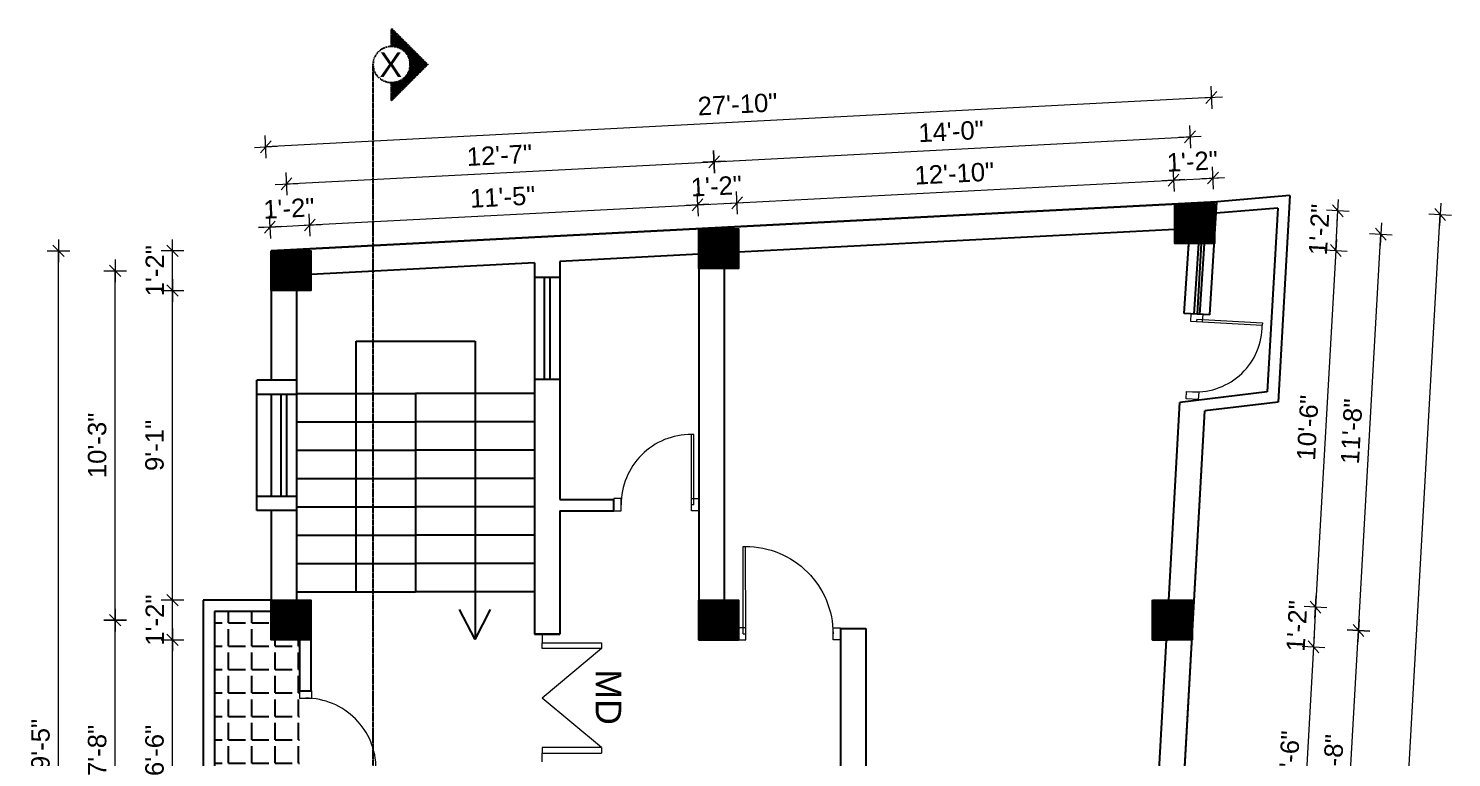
# Model space of a CAD drawing. Header units: inches. Extents: x -14619 to 1971361, y -855114 to -978.
# Drawn here: x 16632 to 17135, y -12817 to -12560 of the extents above; entities that cross this region are included whole.
import ezdxf
from ezdxf.enums import TextEntityAlignment as Align

# ---------------------------------------------------------------- set-up
doc = ezdxf.new("R2010")
doc.units = ezdxf.units.IN
doc.header["$LTSCALE"] = 0.5
doc.header["$MEASUREMENT"] = 0
doc.header["$PDMODE"] = 66
doc.linetypes.add('CENTERX2', pattern=[4, 2.5, -0.5, 0.5, -0.5])
doc.layers.add('A-Sect-Iden', color=111, linetype='CENTERX2')
for name, color, linetype, lineweight in [('DIM', 180, 'Continuous', 5), ('ELEVATION', 85, 'Continuous', 9), ('Toilet', 7, 'Continuous', 25), ('window', 6, 'Continuous', 13)]:
    doc.layers.add(name, color=color, linetype=linetype, lineweight=lineweight)
doc.styles.add('arial', font='arial.ttf')
doc.styles.add('HEADING', font='swissel.ttf')
doc.styles.get("Standard").update_dxf_attribs({"font": 'arial.ttf'})
doc.dimstyles.new('1 96', dxfattribs={"dimtxt": 6.5, "dimasz": 4, "dimexe": 0, "dimexo": 0, "dimgap": 3, "dimtad": 1, "dimdec": 0, "dimzin": 11, "dimdsep": 46, "dimlunit": 3, "dimtxsty": 'arial', "dimblk": 'oblique', "dimcen": 4, "dimse1": 1, "dimse2": 1, "dimclrd": 256, "dimclre": 256, "dimclrt": 256, "dimadec": 0, "dimazin": 0, "dimtfac": 1, "dimtdec": 0, "dimtix": 1, "dimtmove": 0, "dimatfit": 3, "dimldrblk": 'Arrow2', "dimfxl": 1, "dimtolj": 1, "dimtzin": 0, "dimlwd": -1, "dimlwe": 9, "dimarcsym": 0})

# ---------------------------------------------------------------- blocks, each defined once
blk = doc.blocks.new('door')
at = {"layer": 'window', "ltscale": 0.002}
for p, q in [((-100562.66, -53980.34), (-100562.65, -53949.5)), ((-100561.8, -53949.5), (-100562.65, -53949.5)), ((-100561.81, -53980.35), (-100561.8, -53949.5)), ((-100561.81, -53980.35), (-100562.66, -53980.35))]:
    blk.add_line(p, q, dxfattribs=at)
for points in [[(-100596.09, -53982.49), (-100593.52, -53982.49), (-100593.52, -53978.2), (-100596.09, -53978.2)], [(-100560.09, -53982.49), (-100562.66, -53982.49), (-100562.66, -53978.2), (-100560.09, -53978.2)]]:
    blk.add_lwpolyline(points, close=True, dxfattribs=at)
blk.add_arc((-100562.66, -53980.36), 30.86, 89.9793, 179.9793, dxfattribs=at)
blk = doc.blocks.new('oblique')
at = {"lineweight": 9}
for p, q in [((1, 0), (-1, 0)), ((-0.5, -0.5), (0.5, 0.5)), ((0, 1), (0, -1))]:
    blk.add_line(p, q, dxfattribs=at)
blk = doc.blocks.new('*D1248')
at = {"layer": 'Defpoints', "color": 0, "transparency": 16777216}
for p in [(16731.52, -12628.9), (16731.95, -12637.32), (16717.88, -12638.06)]:
    blk.add_point(p, dxfattribs=at)
at = {"layer": 'DIM', "transparency": 16777216}
for p, q in [((16717.45, -12629.64), (16713.45, -12629.84)), ((16717.45, -12629.64), (16731.52, -12628.9)), ((16731.52, -12628.9), (16735.51, -12628.7))]:
    blk.add_line(p, q, dxfattribs=at)
at = {"layer": 'DIM', "transparency": 16777216, "xscale": 4, "yscale": 4, "zscale": 4}
for p, rotation in [((16717.45, -12629.64), 2.975964946171272), ((16731.52, -12628.9), 182.9759649461712)]:
    blk.add_blockref('oblique', p, dxfattribs=dict(at, rotation=rotation))
at = {"layer": 'DIM', "transparency": 16777216, "insert": (16724.16, -12623.02), "char_height": 6.5, "attachment_point": 5, "rotation": 2.976, "style": 'arial'}
blk.add_mtext('\\A1;1\'-2"', dxfattribs=at)
blk = doc.blocks.new('_Oblique')
at = {"color": 0, "linetype": 'ByBlock', "lineweight": -2}
blk.add_line((-0.5, -0.5), (0.5, 0.5), dxfattribs=at)
blk = doc.blocks.new('Arrow2')
for p, q in [((-4.1, 0.75), (-3.08, 0)), ((0, 0), (-4.1, 0.75)), ((-3.08, 0), (-4.1, -0.75)), ((-4.1, -0.75), (0, 0))]:
    blk.add_line(p, q)
blk.add_solid([(-4.1, 0.75), (0, 0), (-3.08, 0), (-4.1, -0.75)])
blk = doc.blocks.new('*D1241')
at = {"layer": 'Defpoints', "color": 0, "transparency": 16777216}
for p in [(16868.45, -12621.79), (16868.88, -12630.21), (16731.95, -12637.32)]:
    blk.add_point(p, dxfattribs=at)
at = {"layer": 'DIM', "transparency": 16777216}
blk.add_line((16731.52, -12628.9), (16868.45, -12621.79), dxfattribs=at)
at = {"layer": 'DIM', "transparency": 16777216, "xscale": 4, "yscale": 4, "zscale": 4}
for p, rotation in [((16868.45, -12621.79), 2.975964946171242), ((16731.52, -12628.9), 182.9759649461712)]:
    blk.add_blockref('oblique', p, dxfattribs=dict(at, rotation=rotation))
at = {"layer": 'DIM', "transparency": 16777216, "insert": (16799.65, -12619.03), "char_height": 6.5, "attachment_point": 5, "rotation": 2.976, "style": 'arial'}
blk.add_mtext('\\A1;11\'-5"', dxfattribs=at)
blk = doc.blocks.new('*D1242')
at = {"layer": 'Defpoints', "color": 0, "transparency": 16777216}
for p in [(16882.41, -12621.06), (16868.88, -12630.21), (16882.88, -12630.21)]:
    blk.add_point(p, dxfattribs=at)
at = {"layer": 'DIM', "transparency": 16777216}
for p, q in [((16868.45, -12621.79), (16864.45, -12621.99)), ((16868.45, -12621.79), (16882.41, -12621.06)), ((16882.41, -12621.06), (16886.4, -12620.85))]:
    blk.add_line(p, q, dxfattribs=at)
at = {"layer": 'DIM', "transparency": 16777216, "xscale": 4, "yscale": 4, "zscale": 4}
for p, rotation in [((16868.45, -12621.79), 2.975964946171272), ((16882.41, -12621.06), 182.9759649461712)]:
    blk.add_blockref('oblique', p, dxfattribs=dict(at, rotation=rotation))
at = {"layer": 'DIM', "transparency": 16777216, "insert": (16875.1, -12615.17), "char_height": 6.5, "attachment_point": 5, "rotation": 2.976, "style": 'arial'}
blk.add_mtext('\\A1;1\'-2"', dxfattribs=at)
blk = doc.blocks.new('*D1243')
at = {"layer": 'Defpoints', "color": 0, "transparency": 16777216}
for p in [(17036.51, -12613.05), (17036.95, -12621.47), (16882.88, -12630.21)]:
    blk.add_point(p, dxfattribs=at)
at = {"layer": 'DIM', "transparency": 16777216}
blk.add_line((16882.41, -12621.06), (17036.51, -12613.05), dxfattribs=at)
at = {"layer": 'DIM', "transparency": 16777216, "xscale": 4, "yscale": 4, "zscale": 4}
for p, rotation in [((17036.51, -12613.05), 2.975964946171242), ((16882.41, -12621.06), 182.9759649461712)]:
    blk.add_blockref('oblique', p, dxfattribs=dict(at, rotation=rotation))
at = {"layer": 'DIM', "transparency": 16777216, "insert": (16959.13, -12610.74), "char_height": 6.5, "attachment_point": 5, "rotation": 2.976, "style": 'arial'}
blk.add_mtext('\\A1;12\'-10"', dxfattribs=at)
blk = doc.blocks.new('*D1244')
at = {"layer": 'Defpoints', "color": 0, "transparency": 16777216}
for p in [(17050.47, -12612.32), (17036.95, -12621.47), (17050.95, -12621.47)]:
    blk.add_point(p, dxfattribs=at)
at = {"layer": 'DIM', "transparency": 16777216}
for p, q in [((17036.51, -12613.05), (17050.47, -12612.32)), ((17050.47, -12612.32), (17054.47, -12612.12)), ((17036.51, -12613.05), (17032.51, -12613.26))]:
    blk.add_line(p, q, dxfattribs=at)
at = {"layer": 'DIM', "transparency": 16777216, "xscale": 4, "yscale": 4, "zscale": 4}
for p, rotation in [((17036.51, -12613.05), 2.975964946171272), ((17050.47, -12612.32), 182.9759649461712)]:
    blk.add_blockref('oblique', p, dxfattribs=dict(at, rotation=rotation))
at = {"layer": 'DIM', "transparency": 16777216, "insert": (17043.16, -12606.43), "char_height": 6.5, "attachment_point": 5, "rotation": 2.976, "style": 'arial'}
blk.add_mtext('\\A1;1\'-2"', dxfattribs=at)
blk = doc.blocks.new('*D1245')
at = {"layer": 'Defpoints', "color": 0, "transparency": 16777216}
for p in [(16874.29, -12606.57), (16875.88, -12637.21), (16724.95, -12645.05)]:
    blk.add_point(p, dxfattribs=at)
at = {"layer": 'DIM', "transparency": 16777216}
blk.add_line((16723.36, -12614.41), (16874.29, -12606.57), dxfattribs=at)
at = {"layer": 'DIM', "transparency": 16777216, "xscale": 4, "yscale": 4, "zscale": 4}
for p, rotation in [((16874.29, -12606.57), 2.975964946168213), ((16723.36, -12614.41), 182.9759649461682)]:
    blk.add_blockref('oblique', p, dxfattribs=dict(at, rotation=rotation))
at = {"layer": 'DIM', "transparency": 16777216, "insert": (16798.5, -12604.24), "char_height": 6.5, "attachment_point": 5, "rotation": 2.976, "style": 'arial'}
blk.add_mtext('\\A1;12\'-7"', dxfattribs=at)
blk = doc.blocks.new('*D1246')
at = {"layer": 'Defpoints', "color": 0, "transparency": 16777216}
for p in [(17042.35, -12597.83), (17043.95, -12628.47), (16875.88, -12637.21)]:
    blk.add_point(p, dxfattribs=at)
at = {"layer": 'DIM', "transparency": 16777216}
blk.add_line((16874.29, -12606.57), (17042.35, -12597.83), dxfattribs=at)
at = {"layer": 'DIM', "transparency": 16777216, "xscale": 4, "yscale": 4, "zscale": 4}
for p, rotation in [((17042.35, -12597.83), 2.975964946168137), ((16874.29, -12606.57), 182.9759649461682)]:
    blk.add_blockref('oblique', p, dxfattribs=dict(at, rotation=rotation))
at = {"layer": 'DIM', "transparency": 16777216, "insert": (16957.99, -12595.89), "char_height": 6.5, "attachment_point": 5, "rotation": 2.976, "style": 'arial'}
blk.add_mtext('\\A1;14\'-0"', dxfattribs=at)
blk = doc.blocks.new('*D1247')
at = {"layer": 'Defpoints', "color": 0, "transparency": 16777216}
for p in [(16715.97, -12601.3), (17051.78, -12620.7), (16717.88, -12638.06)]:
    blk.add_point(p, dxfattribs=at)
at = {"layer": 'DIM', "transparency": 16777216}
blk.add_line((17049.87, -12583.94), (16715.97, -12601.3), dxfattribs=at)
at = {"layer": 'DIM', "transparency": 16777216, "xscale": 4, "yscale": 4, "zscale": 4}
for p, rotation in [((17049.87, -12583.94), 2.975964946168395), ((16715.97, -12601.3), 182.9759649461684)]:
    blk.add_blockref('oblique', p, dxfattribs=dict(at, rotation=rotation))
at = {"layer": 'DIM', "transparency": 16777216, "insert": (16882.59, -12586.31), "char_height": 6.5, "attachment_point": 5, "rotation": 2.976, "style": 'arial'}
blk.add_mtext('\\A1;27\'-10"', dxfattribs=at)
blk = doc.blocks.new('*D1234')
at = {"layer": 'Defpoints', "color": 0, "transparency": 16777216}
for p in [(16683.06, -12775.34), (16717.95, -12775.34), (16717.88, -12853.34)]:
    blk.add_point(p, dxfattribs=at)
at = {"layer": 'DIM', "transparency": 16777216}
blk.add_line((16683.06, -12853.34), (16683.06, -12775.34), dxfattribs=at)
at = {"layer": 'DIM', "transparency": 16777216, "xscale": 4, "yscale": 4, "zscale": 4}
for p, rotation in [((16683.06, -12775.34), 90), ((16683.06, -12853.34), 270)]:
    blk.add_blockref('oblique', p, dxfattribs=dict(at, rotation=rotation))
at = {"layer": 'DIM', "transparency": 16777216, "insert": (16676.74, -12814.34), "char_height": 6.5, "attachment_point": 5, "rotation": 90, "style": 'arial'}
blk.add_mtext('\\A1;6\'-6"', dxfattribs=at)
blk = doc.blocks.new('*D1235')
at = {"layer": 'Defpoints', "color": 0, "transparency": 16777216}
for p in [(16683.06, -12761.34), (16717.95, -12761.34), (16717.95, -12775.34)]:
    blk.add_point(p, dxfattribs=at)
at = {"layer": 'DIM', "transparency": 16777216}
for p, q in [((16683.06, -12761.34), (16683.06, -12757.34)), ((16683.06, -12775.34), (16683.06, -12761.34)), ((16683.06, -12775.34), (16683.06, -12779.34))]:
    blk.add_line(p, q, dxfattribs=at)
at = {"layer": 'DIM', "transparency": 16777216, "xscale": 4, "yscale": 4, "zscale": 4}
for p, rotation in [((16683.06, -12761.34), 270), ((16683.06, -12775.34), 90)]:
    blk.add_blockref('oblique', p, dxfattribs=dict(at, rotation=rotation))
at = {"layer": 'DIM', "transparency": 16777216, "insert": (16676.8, -12768.34), "char_height": 6.5, "attachment_point": 5, "rotation": 90, "style": 'arial'}
blk.add_mtext('\\A1;1\'-2"', dxfattribs=at)
blk = doc.blocks.new('*D1236')
at = {"layer": 'Defpoints', "color": 0, "transparency": 16777216}
for p in [(16683.06, -12652.05), (16717.95, -12652.05), (16717.95, -12761.34)]:
    blk.add_point(p, dxfattribs=at)
at = {"layer": 'DIM', "transparency": 16777216}
blk.add_line((16683.06, -12761.34), (16683.06, -12652.05), dxfattribs=at)
at = {"layer": 'DIM', "transparency": 16777216, "xscale": 4, "yscale": 4, "zscale": 4}
for p, rotation in [((16683.06, -12652.05), 90), ((16683.06, -12761.34), 270)]:
    blk.add_blockref('oblique', p, dxfattribs=dict(at, rotation=rotation))
at = {"layer": 'DIM', "transparency": 16777216, "insert": (16676.74, -12706.69), "char_height": 6.5, "attachment_point": 5, "rotation": 90, "style": 'arial'}
blk.add_mtext('\\A1;9\'-1"', dxfattribs=at)
blk = doc.blocks.new('*D1237')
at = {"layer": 'Defpoints', "color": 0, "transparency": 16777216}
for p in [(16683.06, -12638.05), (16717.95, -12638.05), (16717.95, -12652.05)]:
    blk.add_point(p, dxfattribs=at)
at = {"layer": 'DIM', "transparency": 16777216}
for p, q in [((16683.06, -12638.05), (16683.06, -12634.05)), ((16683.06, -12652.05), (16683.06, -12638.05)), ((16683.06, -12652.05), (16683.06, -12656.05))]:
    blk.add_line(p, q, dxfattribs=at)
at = {"layer": 'DIM', "transparency": 16777216, "xscale": 4, "yscale": 4, "zscale": 4}
for p, rotation in [((16683.06, -12638.05), 270), ((16683.06, -12652.05), 90)]:
    blk.add_blockref('oblique', p, dxfattribs=dict(at, rotation=rotation))
at = {"layer": 'DIM', "transparency": 16777216, "insert": (16676.8, -12645.05), "char_height": 6.5, "attachment_point": 5, "rotation": 90, "style": 'arial'}
blk.add_mtext('\\A1;1\'-2"', dxfattribs=at)
blk = doc.blocks.new('*D1258')
at = {"layer": 'Defpoints', "color": 0, "transparency": 16777216}
for p in [(16662.8, -12768.34), (16724.95, -12768.34), (16724.88, -12860.34)]:
    blk.add_point(p, dxfattribs=at)
at = {"layer": 'DIM', "transparency": 16777216}
blk.add_line((16662.8, -12860.34), (16662.8, -12768.34), dxfattribs=at)
at = {"layer": 'DIM', "transparency": 16777216, "xscale": 4, "yscale": 4, "zscale": 4}
for p, rotation in [((16662.8, -12768.34), 90), ((16662.8, -12860.34), 270)]:
    blk.add_blockref('oblique', p, dxfattribs=dict(at, rotation=rotation))
at = {"layer": 'DIM', "transparency": 16777216, "insert": (16656.48, -12814.34), "char_height": 6.5, "attachment_point": 5, "rotation": 90, "style": 'arial'}
blk.add_mtext('\\A1;7\'-8"', dxfattribs=at)
blk = doc.blocks.new('*D1259')
at = {"layer": 'Defpoints', "color": 0, "transparency": 16777216}
for p in [(16662.8, -12645.05), (16724.95, -12645.05), (16724.95, -12768.34)]:
    blk.add_point(p, dxfattribs=at)
at = {"layer": 'DIM', "transparency": 16777216}
blk.add_line((16662.8, -12768.34), (16662.8, -12645.05), dxfattribs=at)
at = {"layer": 'DIM', "transparency": 16777216, "xscale": 4, "yscale": 4, "zscale": 4}
for p, rotation in [((16662.8, -12645.05), 90), ((16662.8, -12768.34), 270)]:
    blk.add_blockref('oblique', p, dxfattribs=dict(at, rotation=rotation))
at = {"layer": 'DIM', "transparency": 16777216, "insert": (16656.47, -12706.69), "char_height": 6.5, "attachment_point": 5, "rotation": 90, "style": 'arial'}
blk.add_mtext('\\A1;10\'-3"', dxfattribs=at)
blk = doc.blocks.new('*D1231')
at = {"layer": 'Defpoints', "color": 0, "transparency": 16777216}
for p in [(16642.79, -12638.05), (16717.88, -12638.05), (16717.88, -12991.47)]:
    blk.add_point(p, dxfattribs=at)
at = {"layer": 'DIM', "transparency": 16777216}
blk.add_line((16642.79, -12991.47), (16642.79, -12638.05), dxfattribs=at)
at = {"layer": 'DIM', "transparency": 16777216, "xscale": 4, "yscale": 4, "zscale": 4}
for p, rotation in [((16642.79, -12638.05), 90), ((16642.79, -12991.47), 270)]:
    blk.add_blockref('oblique', p, dxfattribs=dict(at, rotation=rotation))
at = {"layer": 'DIM', "transparency": 16777216, "insert": (16636.47, -12814.76), "char_height": 6.5, "attachment_point": 5, "rotation": 90, "style": 'arial'}
blk.add_mtext('\\A1;29\'-5"', dxfattribs=at)
blk = doc.blocks.new('*D1263')
at = {"layer": 'Defpoints', "color": 0, "transparency": 16777216}
for p in [(17050.95, -12621.47), (17094.59, -12623.93), (17050.95, -12635.47)]:
    blk.add_point(p, dxfattribs=at)
at = {"layer": 'DIM', "transparency": 16777216}
for p, q in [((17094.59, -12623.93), (17094.81, -12619.93)), ((17093.8, -12637.88), (17094.59, -12623.93)), ((17093.8, -12637.88), (17093.57, -12641.88))]:
    blk.add_line(p, q, dxfattribs=at)
at = {"layer": 'DIM', "transparency": 16777216, "xscale": 4, "yscale": 4, "zscale": 4}
for p, rotation in [((17094.59, -12623.93), 266.7745133990447), ((17093.8, -12637.88), 86.7745133990447)]:
    blk.add_blockref('oblique', p, dxfattribs=dict(at, rotation=rotation))
at = {"layer": 'DIM', "transparency": 16777216, "insert": (17087.94, -12630.55), "char_height": 6.5, "attachment_point": 5, "rotation": 86.7745, "style": 'arial'}
blk.add_mtext('\\A1;1\'-2"', dxfattribs=at)
blk = doc.blocks.new('*D1264')
at = {"layer": 'Defpoints', "color": 0, "transparency": 16777216}
for p in [(17050.95, -12635.47), (17043.06, -12761.34), (17086.7, -12763.8)]:
    blk.add_point(p, dxfattribs=at)
at = {"layer": 'DIM', "transparency": 16777216}
blk.add_line((17093.8, -12637.88), (17086.7, -12763.8), dxfattribs=at)
at = {"layer": 'DIM', "transparency": 16777216, "xscale": 4, "yscale": 4, "zscale": 4}
for p, rotation in [((17093.8, -12637.88), 86.7745133990447), ((17086.7, -12763.8), 266.7745133990447)]:
    blk.add_blockref('oblique', p, dxfattribs=dict(at, rotation=rotation))
at = {"layer": 'DIM', "transparency": 16777216, "insert": (17083.94, -12700.48), "char_height": 6.5, "attachment_point": 5, "rotation": 86.7745, "style": 'arial'}
blk.add_mtext('\\A1;10\'-6"', dxfattribs=at)
blk = doc.blocks.new('*D1265')
at = {"layer": 'Defpoints', "color": 0, "transparency": 16777216}
for p in [(17043.06, -12761.34), (17043.06, -12775.34), (17085.92, -12777.75)]:
    blk.add_point(p, dxfattribs=at)
at = {"layer": 'DIM', "transparency": 16777216}
for p, q in [((17086.7, -12763.8), (17086.93, -12759.8)), ((17086.7, -12763.8), (17085.92, -12777.75)), ((17085.92, -12777.75), (17085.69, -12781.75))]:
    blk.add_line(p, q, dxfattribs=at)
at = {"layer": 'DIM', "transparency": 16777216, "xscale": 4, "yscale": 4, "zscale": 4}
for p, rotation in [((17086.7, -12763.8), 266.7745133990447), ((17085.92, -12777.75), 86.77451339904465)]:
    blk.add_blockref('oblique', p, dxfattribs=dict(at, rotation=rotation))
at = {"layer": 'DIM', "transparency": 16777216, "insert": (17080.06, -12770.42), "char_height": 6.5, "attachment_point": 5, "rotation": 86.7745, "style": 'arial'}
blk.add_mtext('\\A1;1\'-2"', dxfattribs=at)
blk = doc.blocks.new('*D1266')
at = {"layer": 'Defpoints', "color": 0, "transparency": 16777216}
for p in [(17043.06, -12775.34), (17037.88, -12853.3), (17081.52, -12855.76)]:
    blk.add_point(p, dxfattribs=at)
at = {"layer": 'DIM', "transparency": 16777216}
blk.add_line((17085.92, -12777.75), (17081.52, -12855.76), dxfattribs=at)
at = {"layer": 'DIM', "transparency": 16777216, "xscale": 4, "yscale": 4, "zscale": 4}
for p, rotation in [((17085.92, -12777.75), 86.7745133990447), ((17081.52, -12855.76), 266.7745133990447)]:
    blk.add_blockref('oblique', p, dxfattribs=dict(at, rotation=rotation))
at = {"layer": 'DIM', "transparency": 16777216, "insert": (17077.41, -12816.4), "char_height": 6.5, "attachment_point": 5, "rotation": 86.7745, "style": 'arial'}
blk.add_mtext('\\A1;6\'-6"', dxfattribs=at)
blk = doc.blocks.new('*D1255')
at = {"layer": 'Defpoints', "color": 0, "transparency": 16777216}
for p in [(17036.06, -12768.34), (17101.81, -12772.04), (17030.88, -12860.3)]:
    blk.add_point(p, dxfattribs=at)
at = {"layer": 'DIM', "transparency": 16777216}
blk.add_line((17096.62, -12864), (17101.81, -12772.04), dxfattribs=at)
at = {"layer": 'DIM', "transparency": 16777216, "xscale": 4, "yscale": 4, "zscale": 4}
for p, rotation in [((17101.81, -12772.04), 86.77451339903814), ((17096.62, -12864), 266.7745133990381)]:
    blk.add_blockref('oblique', p, dxfattribs=dict(at, rotation=rotation))
at = {"layer": 'DIM', "transparency": 16777216, "insert": (17092.91, -12817.67), "char_height": 6.5, "attachment_point": 5, "rotation": 86.7745, "style": 'arial'}
blk.add_mtext('\\A1;7\'-8"', dxfattribs=at)
blk = doc.blocks.new('*D1256')
at = {"layer": 'Defpoints', "color": 0, "transparency": 16777216}
for p in [(17043.95, -12628.47), (17109.69, -12632.17), (17036.06, -12768.34)]:
    blk.add_point(p, dxfattribs=at)
at = {"layer": 'DIM', "transparency": 16777216}
blk.add_line((17101.81, -12772.04), (17109.69, -12632.17), dxfattribs=at)
at = {"layer": 'DIM', "transparency": 16777216, "xscale": 4, "yscale": 4, "zscale": 4}
for p, rotation in [((17109.69, -12632.17), 86.77451339903814), ((17101.81, -12772.04), 266.7745133990381)]:
    blk.add_blockref('oblique', p, dxfattribs=dict(at, rotation=rotation))
at = {"layer": 'DIM', "transparency": 16777216, "insert": (17099.44, -12701.75), "char_height": 6.5, "attachment_point": 5, "rotation": 86.7745, "style": 'arial'}
blk.add_mtext('\\A1;11\'-8"', dxfattribs=at)
blk = doc.blocks.new('*D1257')
at = {"layer": 'Defpoints', "color": 0, "transparency": 16777216}
for p in [(17051.78, -12620.7), (17130.7, -12625.15), (17028, -13042.62)]:
    blk.add_point(p, dxfattribs=at)
at = {"layer": 'DIM', "transparency": 16777216}
blk.add_line((17106.92, -13047.07), (17130.7, -12625.15), dxfattribs=at)
at = {"layer": 'DIM', "transparency": 16777216, "xscale": 4, "yscale": 4, "zscale": 4}
for p, rotation in [((17130.7, -12625.15), 86.77451339904515), ((17106.92, -13047.07), 266.7745133990452)]:
    blk.add_blockref('oblique', p, dxfattribs=dict(at, rotation=rotation))
at = {"layer": 'DIM', "transparency": 16777216, "insert": (17112.5, -12835.75), "char_height": 6.5, "attachment_point": 5, "rotation": 86.7745, "style": 'arial'}
blk.add_mtext('\\A1;35\'-3"', dxfattribs=at)

msp = doc.modelspace()

# ---------------------------------------------------------------- hatches: boundary and pattern name
h = msp.add_hatch()
h.set_pattern_fill('ANSI31', color=256)
h.set_pattern_definition([(45, (-12928.20696, 5817.94261), (-0.08838834765, 0.08838834765), [])])
h.paths.add_polyline_path([(16731.95, -12761.34), (16717.95, -12761.34), (16717.95, -12775.34), (16731.95, -12775.34)])
h.paths.add_polyline_path([(16731.95, -12638.05), (16717.95, -12638.05), (16717.95, -12652.05), (16731.95, -12652.05)])
h.paths.add_polyline_path([(16882.88, -12630.21), (16868.88, -12630.21), (16868.88, -12644.21), (16882.88, -12644.21)])
h.paths.add_polyline_path([(17050.95, -12621.47), (17036.95, -12621.47), (17036.95, -12635.47), (17050.94, -12635.47), (17050.95, -12635.43)])
h.paths.add_polyline_path([(17043.06, -12761.34), (17029.06, -12761.34), (17029.06, -12775.34), (17043.06, -12775.34)])
h.paths.add_polyline_path([(17037.88, -12853.3), (17023.88, -12853.3), (17023.88, -12867.3), (17037.88, -12867.3)])
h.paths.add_polyline_path([(16882.88, -12761.34), (16868.88, -12761.34), (16868.88, -12775.34), (16882.88, -12775.34)])
h.paths.add_polyline_path([(16882.88, -12853.34), (16868.88, -12853.34), (16868.88, -12867.34), (16882.88, -12867.34)])
h.paths.add_polyline_path([(16731.88, -12853.34), (16717.88, -12853.34), (16717.88, -12867.34), (16731.88, -12867.34)])
h.paths.add_polyline_path([(16731.88, -12977.47), (16717.88, -12977.47), (16717.88, -12991.47), (16731.88, -12991.47)])
h.paths.add_polyline_path([(16882.88, -13002.38), (16868.88, -13002.38), (16868.88, -13016.38), (16882.88, -13016.38)])
at = {"layer": 'A-Sect-Iden', "ltscale": 0.5}
h = msp.add_hatch(dxfattribs=at)
h.set_pattern_fill('ANSI37', color=2, scale=4.8, angle=359.9886, style=0)
h.set_pattern_definition([(225.0114023, (42678.9158, -6632.8458), (0.424348492, -0.424179628), []), (315.0114023, (42678.9158, -6632.8458), (0.424179628, 0.424348492), [])])
h.paths.add_polyline_path([(16760.44, -12565.78), (16760.45, -12559.55), (16773.16, -12572.26), (16760.44, -12584.97), (16760.44, -12578.74, 1)])
at = {"layer": 'Toilet'}
h = msp.add_hatch(dxfattribs=at)
h.set_pattern_fill('ANGLE', color=256, scale=30, style=0)
h.set_pattern_definition([(0, (-14853.439, 5817.943), (0, 8.25), [6, -2.25]), (90, (-14853.439, 5817.943), (-8.25, 5e-16), [6, -2.25])])
h.paths.add_polyline_path([(16697.88, -12765.34), (16697.88, -12984.11), (16717.88, -12987.41), (16717.88, -12977.47), (16722.88, -12977.47), (16722.88, -12867.34), (16717.88, -12867.34), (16717.88, -12853.34), (16722.88, -12853.34), (16722.88, -12823.34), (16727.95, -12823.34), (16727.95, -12793.34), (16727.95, -12793.34), (16727.95, -12775.34), (16717.95, -12775.34), (16717.95, -12765.34)])

# ---------------------------------------------------------------- linework, layer by layer
for p, q in [((17077.56, -12618.54), (17051.78, -12620.7)), ((17077.56, -12618.53), (17073.45, -12691.39)), ((17073.31, -12622.91), (17051.53, -12624.73)), ((17073.31, -12622.91), (17069.65, -12687.82)), ((16747.88, -12758.34), (16747.88, -12669.85)), ((16747.88, -12669.85), (16789.88, -12669.85)), ((16789.88, -12669.85), (16789.88, -12775.22)), ((16712.88, -12729.69), (16712.88, -12683.69)), ((17069.65, -12687.82), (17038.77, -12691.56)), ((17045.26, -12690.45), (17045.24, -12690.78)), ((17073.45, -12691.39), (17047.62, -12694.52)), ((16717.95, -12761.34), (16693.88, -12761.34)), ((16693.88, -12761.34), (16693.88, -13005.75)), ((16717.95, -12765.34), (16697.88, -12765.34)), ((16697.88, -12765.34), (16697.88, -12984.11)), ((16789.88, -12775.22), (16784.37, -12764.65)), ((16789.88, -12775.22), (16795.4, -12764.65)), ((16727.95, -12775.34), (16727.95, -12793.34)), ((16731.95, -12775.34), (16731.95, -12793.34))]:
    msp.add_line(p, q)
at = {"layer": 'A-Sect-Iden', "ltscale": 0.1}
msp.add_line((16753.96, -13086.71), (16753.96, -12572.26), dxfattribs=at)
msp.add_lwpolyline([(16760.44, -12565.78), (16760.45, -12559.55), (16773.16, -12572.26), (16760.44, -12584.97), (16760.44, -12578.74)], dxfattribs=at)
msp.add_circle((16760.44, -12572.26), 6.48, dxfattribs=at)
at = {"layer": 'ELEVATION', "color": 146, "ltscale": 0.25, "true_color": 0x105689}
for p, q in [((16813.6, -12773.34), (16813.6, -12776.34)), ((16813.6, -12776.34), (16834.6, -12776.34)), ((16813.6, -12778.34), (16813.6, -12776.34)), ((16834.6, -12778.34), (16813.6, -12778.34)), ((16834.6, -12778.34), (16813.6, -12795.84)), ((16834.6, -12776.34), (16834.6, -12778.34)), ((16834.6, -12813.34), (16813.6, -12795.84)), ((16834.6, -12813.34), (16813.6, -12813.34)), ((16813.6, -12813.34), (16813.6, -12815.34)), ((16834.6, -12813.34), (16834.6, -12815.34)), ((16813.6, -12818.34), (16813.6, -12815.34)), ((16813.6, -12815.34), (16834.6, -12815.34))]:
    msp.add_line(p, q, dxfattribs=at)
at = {"layer": 'Toilet'}
for p, q in [((16717.88, -12638.06), (17051.78, -12620.7)), ((17049.3, -12660.63), (17051.78, -12620.7)), ((17036.95, -12630.48), (16882.88, -12638.49)), ((17040.32, -12660.12), (17041.93, -12635.47)), ((17041.78, -12638.05), (17041.93, -12635.47)), ((17041.78, -12638.05), (17041.93, -12635.47)), ((17043.81, -12660.32), (17045.44, -12635.47)), ((17045.04, -12660.32), (17046.44, -12635.47)), ((17045.81, -12660.43), (17047.44, -12635.47)), ((16717.88, -12638.06), (16717.88, -12683.69)), ((16810.88, -12642.23), (16731.95, -12646.34)), ((16810.88, -12642.23), (16810.88, -12773.34)), ((16868.88, -12639.22), (16819.88, -12641.77)), ((16819.88, -12641.77), (16819.88, -12725.77)), ((16810.88, -12647.28), (16819.88, -12647.28)), ((16814.38, -12683.28), (16814.38, -12647.28)), ((16816.38, -12683.28), (16816.38, -12647.28)), ((16868.88, -12644.21), (16868.88, -12761.34)), ((16877.88, -12644.21), (16877.88, -12761.34)), ((16726.88, -12652.05), (16726.88, -12761.34)), ((16726.88, -12652.05), (16726.88, -12761.34)), ((17049.3, -12660.63), (17040.32, -12660.12)), ((16726.88, -12683.69), (16712.88, -12683.69)), ((16810.88, -12683.28), (16819.88, -12683.28)), ((16726.88, -12688.69), (16712.88, -12688.69)), ((16717.88, -12688.69), (16717.88, -12724.69)), ((16726.88, -12688.69), (16717.88, -12688.69)), ((16721.38, -12724.69), (16721.38, -12688.69)), ((16721.38, -12724.69), (16721.38, -12688.69)), ((16723.38, -12724.69), (16723.38, -12688.69)), ((16723.38, -12724.69), (16723.38, -12688.69)), ((16726.88, -12688.34), (16768.88, -12688.34)), ((16726.88, -12688.34), (16768.88, -12688.34)), ((16768.88, -12688.34), (16768.88, -12758.34)), ((16810.88, -12688.34), (16768.88, -12688.34)), ((16810.88, -12688.34), (16768.88, -12688.34)), ((17034.84, -12761.34), (17038.77, -12691.56)), ((17028, -13042.62), (17047.62, -12694.52)), ((16726.88, -12698.34), (16768.88, -12698.34)), ((16726.88, -12698.34), (16768.88, -12698.34)), ((16810.88, -12698.34), (16768.88, -12698.34)), ((16810.88, -12698.34), (16768.88, -12698.34)), ((16726.88, -12708.34), (16768.88, -12708.34)), ((16726.88, -12708.34), (16768.88, -12708.34)), ((16810.88, -12708.34), (16768.88, -12708.34)), ((16810.88, -12708.34), (16768.88, -12708.34)), ((16726.88, -12718.34), (16768.88, -12718.34)), ((16726.88, -12718.34), (16768.88, -12718.34)), ((16810.88, -12718.34), (16768.88, -12718.34)), ((16810.88, -12718.34), (16768.88, -12718.34)), ((16726.88, -12724.69), (16712.88, -12724.69)), ((16726.88, -12724.69), (16717.88, -12724.69)), ((16819.88, -12725.77), (16838.88, -12725.77)), ((16838.88, -12729.77), (16838.88, -12725.77)), ((16838.88, -12729.77), (16838.88, -12725.77)), ((16726.88, -12729.69), (16712.88, -12729.69)), ((16717.88, -12729.69), (16717.88, -12765.34)), ((16726.88, -12728.34), (16768.88, -12728.34)), ((16726.88, -12728.34), (16768.88, -12728.34)), ((16810.88, -12728.34), (16768.88, -12728.34)), ((16810.88, -12728.34), (16768.88, -12728.34)), ((16819.88, -12729.77), (16819.88, -12773.34)), ((16819.88, -12729.77), (16838.88, -12729.77)), ((16726.88, -12738.34), (16768.88, -12738.34)), ((16726.88, -12738.34), (16768.88, -12738.34)), ((16810.88, -12738.34), (16768.88, -12738.34)), ((16810.88, -12738.34), (16768.88, -12738.34)), ((16726.88, -12748.34), (16768.88, -12748.34)), ((16726.88, -12748.34), (16768.88, -12748.34)), ((16810.88, -12748.34), (16768.88, -12748.34)), ((16810.88, -12748.34), (16768.88, -12748.34)), ((16726.88, -12758.34), (16768.88, -12758.34)), ((16726.88, -12758.34), (16768.88, -12758.34)), ((16810.88, -12758.34), (16768.88, -12758.34)), ((16810.88, -12758.34), (16768.88, -12758.34)), ((16810.88, -12773.34), (16819.88, -12773.34)), ((16819.88, -12773.34), (16810.88, -12773.34)), ((16918.88, -12771.34), (16918.88, -12827.34)), ((16918.88, -12771.34), (16927.88, -12771.34)), ((16927.88, -12771.34), (16927.88, -12823.34)), ((16868.88, -12775.34), (16882.88, -12775.34)), ((17029.06, -12775.34), (17034.47, -12775.34)), ((17031.34, -12823.34), (17034.05, -12775.34)), ((16727.95, -12793.34), (16731.95, -12793.34)), ((16727.95, -12793.34), (16731.95, -12793.34))]:
    msp.add_line(p, q, dxfattribs=at)
for points in [[(17049.3, -12660.63), (17051.78, -12620.7), (16717.88, -12638.06)], [(17028, -13042.62), (17047.62, -12694.52)]]:
    msp.add_lwpolyline(points, dxfattribs=at)
for points in [[(17036.95, -12621.47), (17050.95, -12621.47), (17050.95, -12635.47), (17036.95, -12635.47)], [(16868.88, -12630.21), (16882.88, -12630.21), (16882.88, -12644.21), (16868.88, -12644.21)], [(16717.95, -12638.05), (16731.95, -12638.05), (16731.95, -12652.05), (16717.95, -12652.05)], [(16717.95, -12761.34), (16731.95, -12761.34), (16731.95, -12775.34), (16717.95, -12775.34)], [(16868.88, -12761.34), (16882.88, -12761.34), (16882.88, -12775.34), (16868.88, -12775.34)], [(17029.06, -12761.34), (17043.06, -12761.34), (17043.06, -12775.34), (17029.06, -12775.34)]]:
    msp.add_lwpolyline(points, close=True, dxfattribs=at)
at = {"layer": 'window', "ltscale": 0.002}
for p, q in [((17044.71, -12662.09), (17044.67, -12662.94)), ((17044.71, -12662.09), (17067.93, -12663.39)), ((17044.67, -12662.94), (17067.88, -12664.24)), ((17067.93, -12663.39), (17067.88, -12664.24)), ((16866.31, -12727.62), (16866.32, -12702.78)), ((16867.18, -12702.78), (16866.32, -12702.78)), ((16867.17, -12727.62), (16867.18, -12702.78)), ((16867.17, -12727.62), (16866.31, -12727.62))]:
    msp.add_line(p, q, dxfattribs=at)
for points in [[(17042.67, -12660.26), (17042.53, -12662.82), (17046.81, -12663.06), (17046.95, -12660.5)], [(17040.98, -12690.21), (17041.13, -12687.64), (17045.41, -12687.88), (17045.26, -12690.45)], [(16838.88, -12729.77), (16841.45, -12729.77), (16841.45, -12725.48), (16838.88, -12725.48)], [(16868.88, -12729.77), (16866.31, -12729.77), (16866.31, -12725.48), (16868.88, -12725.48)], [(16727.95, -12793.34), (16727.95, -12795.91), (16732.24, -12795.91), (16732.24, -12793.34)]]:
    msp.add_lwpolyline(points, close=True, dxfattribs=at)
for centre, radius, start, end in [((17044.38, -12664.29), 23.5, 267.296, 0.1063), ((16866.27, -12727.6), 24.82, 89.8865, 180.0622), ((16730.12, -12820.73), 24.82, 359.8865, 90.0622)]:
    msp.add_arc(centre, radius, start, end, dxfattribs=at)

# ---------------------------------------------------------------- block references
at = {"xscale": -1}
msp.add_blockref('door', (-83677.21, 41207.15), dxfattribs=at)

# ---------------------------------------------------------------- texts
msp.add_text('MD', height=9.03, rotation=270).set_placement((16837.02, -12795.51), align=Align.MIDDLE_CENTER)
at = {"layer": 'A-Sect-Iden', "ltscale": 0.5, "insert": (16760.12, -12572.34), "char_height": 8.64, "width": 27.6731, "attachment_point": 5, "style": 'HEADING'}
msp.add_mtext('{\\fArial|b0|i0|c0|p34;X}', dxfattribs=at)

# ---------------------------------------------------------------- dimensions: what is measured, and where the dimension line sits
at = {"layer": 'DIM'}
for p1, p2, distance, picture, middle in [((17051.78, -12620.7), (16717.88, -12638.06), -36.81, '*D1247', (16882.59, -12586.31)), ((16724.95, -12645.05), (16875.88, -12637.21), 30.68, '*D1245', (16798.5, -12604.24)), ((16717.88, -12638.06), (16731.95, -12637.32), 8.43, '*D1248', (16724.16, -12623.02))]:
    dim = msp.add_aligned_dim(p1=p1, p2=p2, distance=distance, dimstyle='1 96', dxfattribs=at)
    dim.commit()
    dim.dimension.update_dxf_attribs({"geometry": picture, "text_midpoint": middle})
for base, p1, p2, picture, middle in [((17042.35, -12597.83), (16875.88, -12637.21), (17043.95, -12628.47), '*D1246', (16957.99, -12595.89)), ((17050.47, -12612.32), (17036.95, -12621.47), (17050.95, -12621.47), '*D1244', (17043.16, -12606.43)), ((17036.51, -12613.05), (16882.88, -12630.21), (17036.95, -12621.47), '*D1243', (16959.13, -12610.74)), ((16882.41, -12621.06), (16868.88, -12630.21), (16882.88, -12630.21), '*D1242', (16875.1, -12615.17)), ((16868.45, -12621.79), (16731.95, -12637.32), (16868.88, -12630.21), '*D1241', (16799.65, -12619.03))]:
    dim = msp.add_linear_dim(base=base, p1=p1, p2=p2, angle=182.976, dimstyle='1 96', dxfattribs=at)
    dim.commit()
    dim.dimension.update_dxf_attribs({"geometry": picture, "text_midpoint": middle})
dim = msp.add_aligned_dim(p1=(17028, -13042.62), p2=(17051.78, -12620.7), distance=-79.05, dimstyle='1 96', override={"dimtmove": 1}, dxfattribs=at)
dim.commit()
dim.dimension.update_dxf_attribs({"geometry": '*D1257', "text_midpoint": (17112.5, -12835.75)})
for base, p1, p2, angle, picture, middle in [((17094.59, -12623.93), (17050.95, -12635.47), (17050.95, -12621.47), 266.7745, '*D1263', (17087.94, -12630.55)), ((17109.69, -12632.17), (17036.06, -12768.34), (17043.95, -12628.47), 266.7745, '*D1256', (17099.44, -12701.75)), ((16642.79, -12638.05), (16717.88, -12991.47), (16717.88, -12638.05), 90, '*D1231', (16636.47, -12814.76)), ((16683.06, -12638.05), (16717.95, -12652.05), (16717.95, -12638.05), 90, '*D1237', (16676.8, -12645.05)), ((17086.7, -12763.8), (17050.95, -12635.47), (17043.06, -12761.34), 266.7745, '*D1264', (17083.94, -12700.48)), ((16662.8, -12645.05), (16724.95, -12768.34), (16724.95, -12645.05), 90, '*D1259', (16656.47, -12706.69)), ((16683.06, -12652.05), (16717.95, -12761.34), (16717.95, -12652.05), 90, '*D1236', (16676.74, -12706.69)), ((16683.06, -12761.34), (16717.95, -12775.34), (16717.95, -12761.34), 90, '*D1235', (16676.8, -12768.34)), ((17085.92, -12777.75), (17043.06, -12761.34), (17043.06, -12775.34), 266.7745, '*D1265', (17080.06, -12770.42)), ((16662.8, -12768.34), (16724.88, -12860.34), (16724.95, -12768.34), 90, '*D1258', (16656.48, -12814.34)), ((17101.81, -12772.04), (17030.88, -12860.3), (17036.06, -12768.34), 266.7745, '*D1255', (17092.91, -12817.67)), ((16683.06, -12775.34), (16717.88, -12853.34), (16717.95, -12775.34), 90, '*D1234', (16676.74, -12814.34)), ((17081.52, -12855.76), (17043.06, -12775.34), (17037.88, -12853.3), 266.7745, '*D1266', (17077.41, -12816.4))]:
    dim = msp.add_linear_dim(base=base, p1=p1, p2=p2, angle=angle, dimstyle='1 96', override={"dimtmove": 1}, dxfattribs=at)
    dim.commit()
    dim.dimension.update_dxf_attribs({"geometry": picture, "text_midpoint": middle})

doc.saveas('drawing.dxf')
